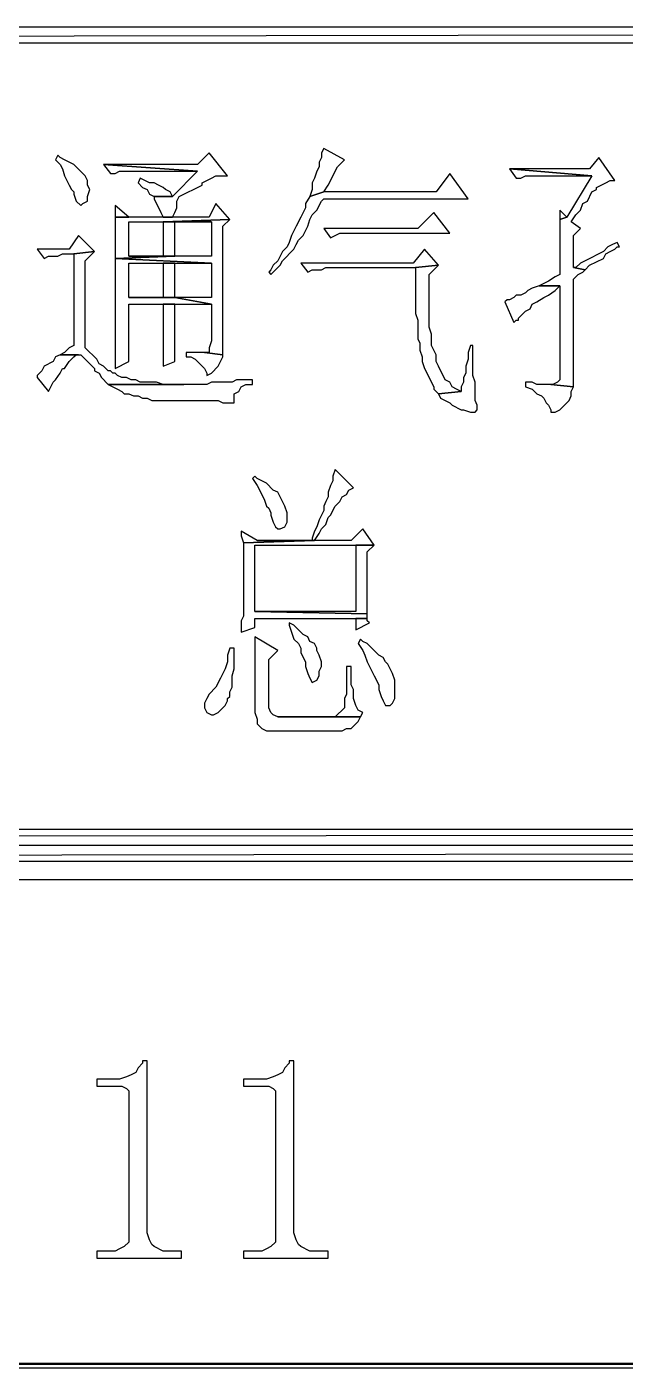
# Model space of a CAD drawing. Extents: x -15.4 to 0.8, y 0.3 to 11.8.
# Drawn here: x -1.8867 to -1.6692, y 0.5669 to 1.0544 of the extents above; entities that cross this region are included whole.
import ezdxf

# ---------------------------------------------------------------- set-up
doc = ezdxf.new("R2010")
doc.units = 0
doc.header["$MEASUREMENT"] = 0
doc.linetypes.add('AUSGEZOGEN', pattern=[0])
doc.layers.get('0').update_dxf_attribs({"linetype": 'AUSGEZOGEN'})

msp = doc.modelspace()

# ---------------------------------------------------------------- linework, layer by layer
for points in [[(0.08455, 1.0544), (-3.26545, 1.04856), (-3.26545, 1.04856), (-3.27128, 1.0544), (0.08455, 1.0544)], [(0.07872, 1.04856), (0.08455, 1.0544), (0.08455, 1.0544), (-3.26545, 1.04856), (0.07872, 1.04856)], [(-1.77878, 1.01023), (-1.77961, 1.00856), (-1.77961, 1.00856), (-1.77961, 1.0069), (-1.77961, 1.0069), (-1.78045, 1.00523), (-1.78045, 1.00523), (-1.78045, 1.00356), (-1.78045, 1.00356), (-1.78128, 1.0019), (-1.78128, 1.0019), (-1.78211, 0.9994), (-1.78211, 0.9994), (-1.78295, 0.99773), (-1.78295, 0.99773), (-1.78295, 0.99523), (-1.78295, 0.99523), (-1.78378, 0.99273), (-1.78378, 0.99273), (-1.77878, 0.9944), (-1.77878, 0.9944), (-1.77711, 0.9969), (-1.77711, 0.9969), (-1.77378, 1.00356), (-1.77378, 1.00356), (-1.77128, 1.00606), (-1.77878, 1.01023)], [(-1.87545, 1.00773), (-1.87628, 1.00606), (-1.87628, 1.00606), (-1.87461, 1.0044), (-1.87461, 1.0044), (-1.87378, 1.00273), (-1.87378, 1.00273), (-1.87295, 1.00023), (-1.87295, 1.00023), (-1.87211, 0.99856), (-1.87211, 0.99856), (-1.87128, 0.9969), (-1.87128, 0.9969), (-1.87045, 0.99523), (-1.87045, 0.99523), (-1.86961, 0.9944), (-1.86961, 0.9944), (-1.86961, 0.99356), (-1.86961, 0.99356), (-1.86878, 0.99106), (-1.86878, 0.99106), (-1.86711, 0.9894), (-1.86711, 0.9894), (-1.86628, 0.99023), (-1.86628, 0.99023), (-1.86461, 0.99106), (-1.86461, 0.99106), (-1.86461, 0.99273), (-1.86461, 0.99273), (-1.86378, 0.99523), (-1.86378, 0.99523), (-1.86461, 0.9969), (-1.86461, 0.9969), (-1.86461, 0.99856), (-1.86461, 0.99856), (-1.86545, 1.00023), (-1.86545, 1.00023), (-1.86961, 1.0044), (-1.86961, 1.0044), (-1.87128, 1.00523), (-1.87128, 1.00523), (-1.87295, 1.00606), (-1.87295, 1.00606), (-1.87461, 1.0069), (-1.87545, 1.00773)], [(-1.82045, 1.00856), (-1.82461, 1.0044), (-1.82461, 1.0044), (-1.85878, 1.0044), (-1.85878, 1.0044), (-1.82461, 1.0019), (-1.82461, 1.0019), (-1.83378, 0.99273), (-1.83378, 0.99273), (-1.84045, 0.99273), (-1.84045, 0.99273), (-1.84045, 0.9919), (-1.84045, 0.9919), (-1.83795, 0.9869), (-1.83795, 0.9869), (-1.83711, 0.98523), (-1.83711, 0.98523), (-1.83378, 0.98523), (-1.83378, 0.98523), (-1.83295, 0.9869), (-1.83295, 0.9869), (-1.83211, 0.98856), (-1.83211, 0.98856), (-1.83211, 0.99106), (-1.83211, 0.99106), (-1.83128, 0.99273), (-1.83128, 0.99273), (-1.82961, 0.99356), (-1.82961, 0.99356), (-1.82461, 0.99606), (-1.82461, 0.99606), (-1.82295, 0.9969), (-1.82295, 0.9969), (-1.82295, 0.99773), (-1.82295, 0.99773), (-1.82128, 0.99856), (-1.82128, 0.99856), (-1.81961, 0.9994), (-1.81961, 0.9994), (-1.81795, 1.00023), (-1.81795, 1.00023), (-1.81378, 1.00023), (-1.82045, 1.00856)], [(-1.85878, 1.0044), (-1.85628, 1.00106), (-1.85628, 1.00106), (-1.85461, 1.00106), (-1.85461, 1.00106), (-1.85295, 1.0019), (-1.85295, 1.0019), (-1.82461, 1.0019), (-1.85878, 1.0044)], [(-1.67878, 1.0069), (-1.68211, 1.00273), (-1.68211, 1.00273), (-1.71128, 1.00273), (-1.71128, 1.00273), (-1.68128, 1.00023), (-1.68128, 1.00023), (-1.69045, 0.98523), (-1.69045, 0.98523), (-1.69295, 0.9844), (-1.69295, 0.9844), (-1.69295, 0.9644), (-1.69295, 0.9644), (-1.69461, 0.96356), (-1.69461, 0.96356), (-1.69711, 0.9619), (-1.69711, 0.9619), (-1.70045, 0.96023), (-1.70045, 0.96023), (-1.69295, 0.96023), (-1.69295, 0.96023), (-1.69295, 0.92606), (-1.69295, 0.92606), (-1.69378, 0.92523), (-1.69378, 0.92523), (-1.69545, 0.9244), (-1.69545, 0.9244), (-1.69628, 0.9244), (-1.69628, 0.9244), (-1.68795, 0.92356), (-1.68795, 0.92356), (-1.68795, 0.96273), (-1.68795, 0.96273), (-1.68628, 0.9644), (-1.68628, 0.9644), (-1.68461, 0.96523), (-1.68461, 0.96523), (-1.68378, 0.96606), (-1.68378, 0.96606), (-1.68795, 0.9669), (-1.68795, 0.9669), (-1.68795, 0.97856), (-1.68795, 0.97856), (-1.68545, 0.98106), (-1.68545, 0.98106), (-1.68878, 0.98356), (-1.68878, 0.98356), (-1.68711, 0.98606), (-1.68711, 0.98606), (-1.68545, 0.98773), (-1.68545, 0.98773), (-1.68461, 0.99023), (-1.68461, 0.99023), (-1.68295, 0.99106), (-1.68295, 0.99106), (-1.68128, 0.9944), (-1.68128, 0.9944), (-1.67961, 0.99523), (-1.67961, 0.99523), (-1.67961, 0.99606), (-1.67961, 0.99606), (-1.67795, 0.9969), (-1.67795, 0.9969), (-1.67628, 0.99773), (-1.67628, 0.99773), (-1.67461, 0.99856), (-1.67461, 0.99856), (-1.67295, 0.99856), (-1.67878, 1.0069)], [(-1.84545, 0.9994), (-1.84628, 0.99773), (-1.84628, 0.99773), (-1.84461, 0.99606), (-1.84461, 0.99606), (-1.84295, 0.99523), (-1.84295, 0.99523), (-1.84211, 0.99356), (-1.84211, 0.99356), (-1.84045, 0.99273), (-1.84045, 0.99273), (-1.83378, 0.99273), (-1.83378, 0.99273), (-1.83461, 0.9944), (-1.83461, 0.9944), (-1.83628, 0.99523), (-1.83628, 0.99523), (-1.83711, 0.99606), (-1.83711, 0.99606), (-1.83878, 0.9969), (-1.83878, 0.9969), (-1.84045, 0.99773), (-1.84045, 0.99773), (-1.84211, 0.99773), (-1.84211, 0.99773), (-1.84378, 0.99856), (-1.84545, 0.9994)], [(-1.73295, 1.00106), (-1.73795, 0.9944), (-1.73795, 0.9944), (-1.77878, 0.9944), (-1.77878, 0.9944), (-1.78378, 0.99273), (-1.78378, 0.99273), (-1.78545, 0.99023), (-1.78545, 0.99023), (-1.78545, 0.98856), (-1.78545, 0.98856), (-1.78628, 0.9869), (-1.78628, 0.9869), (-1.78711, 0.98523), (-1.78711, 0.98523), (-1.78878, 0.9819), (-1.78878, 0.9819), (-1.78961, 0.98023), (-1.78961, 0.98023), (-1.79045, 0.97856), (-1.79045, 0.97856), (-1.79128, 0.97606), (-1.79128, 0.97606), (-1.79211, 0.9744), (-1.79211, 0.9744), (-1.79378, 0.97273), (-1.79378, 0.97273), (-1.79545, 0.9694), (-1.79545, 0.9694), (-1.79711, 0.96773), (-1.79711, 0.96773), (-1.79795, 0.96606), (-1.79795, 0.96606), (-1.79878, 0.96523), (-1.79878, 0.96523), (-1.79795, 0.9644), (-1.79795, 0.9644), (-1.79628, 0.96606), (-1.79628, 0.96606), (-1.79461, 0.96773), (-1.79461, 0.96773), (-1.79378, 0.9694), (-1.79378, 0.9694), (-1.78961, 0.97356), (-1.78961, 0.97356), (-1.78878, 0.97523), (-1.78878, 0.97523), (-1.78795, 0.9769), (-1.78795, 0.9769), (-1.78628, 0.97856), (-1.78628, 0.97856), (-1.78461, 0.9819), (-1.78461, 0.9819), (-1.78378, 0.9844), (-1.78378, 0.9844), (-1.78295, 0.98606), (-1.78295, 0.98606), (-1.78128, 0.98773), (-1.78128, 0.98773), (-1.77961, 0.99106), (-1.77961, 0.99106), (-1.77878, 0.9919), (-1.77878, 0.9919), (-1.72628, 0.9919), (-1.73295, 1.00106)], [(-1.71128, 1.00273), (-1.70878, 0.9994), (-1.70878, 0.9994), (-1.70711, 0.9994), (-1.70711, 0.9994), (-1.70545, 1.00023), (-1.70545, 1.00023), (-1.68128, 1.00023), (-1.71128, 1.00273)], [(-1.81795, 0.99023), (-1.82045, 0.98523), (-1.82045, 0.98523), (-1.85461, 0.98523), (-1.85461, 0.98523), (-1.85461, 0.97023), (-1.85461, 0.97023), (-1.83295, 0.97106), (-1.83295, 0.97106), (-1.84961, 0.97106), (-1.84961, 0.97106), (-1.84961, 0.98356), (-1.84961, 0.98356), (-1.83711, 0.98356), (-1.83711, 0.98356), (-1.81295, 0.9844), (-1.81795, 0.99023)], [(-1.85461, 0.9894), (-1.85461, 0.98523), (-1.85461, 0.98523), (-1.84961, 0.98523), (-1.85461, 0.9894)], [(-1.73878, 0.9869), (-1.74461, 0.98106), (-1.74461, 0.98106), (-1.77878, 0.98106), (-1.77878, 0.98106), (-1.77628, 0.97773), (-1.77628, 0.97773), (-1.77295, 0.9794), (-1.77295, 0.9794), (-1.73295, 0.9794), (-1.73878, 0.9869)], [(-1.69295, 0.98773), (-1.69295, 0.9844), (-1.69295, 0.9844), (-1.69045, 0.98523), (-1.69295, 0.98773)], [(-1.81295, 0.9844), (-1.83711, 0.98356), (-1.83711, 0.98356), (-1.81961, 0.98356), (-1.81961, 0.98356), (-1.81961, 0.97106), (-1.81961, 0.97106), (-1.83295, 0.97106), (-1.83295, 0.97106), (-1.85461, 0.97023), (-1.85461, 0.97023), (-1.81961, 0.96856), (-1.81961, 0.96856), (-1.81961, 0.95606), (-1.81961, 0.95606), (-1.83295, 0.95606), (-1.83295, 0.95606), (-1.81961, 0.95356), (-1.81961, 0.95356), (-1.81961, 0.94023), (-1.81961, 0.94023), (-1.82045, 0.93773), (-1.82045, 0.93773), (-1.82045, 0.93606), (-1.82045, 0.93606), (-1.82211, 0.93606), (-1.82211, 0.93606), (-1.81545, 0.93523), (-1.81545, 0.93523), (-1.81545, 0.9819), (-1.81295, 0.9844)], [(-1.83711, 0.98356), (-1.83711, 0.97106), (-1.83711, 0.97106), (-1.84961, 0.97106), (-1.84961, 0.97106), (-1.83295, 0.97106), (-1.83295, 0.97106), (-1.83295, 0.98356), (-1.83295, 0.98356), (-1.81961, 0.98356), (-1.83711, 0.98356)], [(-1.86795, 0.97856), (-1.87128, 0.97356), (-1.87128, 0.97356), (-1.88295, 0.97356), (-1.88295, 0.97356), (-1.88045, 0.97023), (-1.88045, 0.97023), (-1.87878, 0.97106), (-1.87878, 0.97106), (-1.87545, 0.97106), (-1.87545, 0.97106), (-1.87378, 0.9719), (-1.87378, 0.9719), (-1.86961, 0.9719), (-1.86961, 0.9719), (-1.86211, 0.97273), (-1.86795, 0.97856)], [(-1.67211, 0.97606), (-1.67378, 0.97523), (-1.67378, 0.97523), (-1.67545, 0.9744), (-1.67545, 0.9744), (-1.67711, 0.97273), (-1.67711, 0.97273), (-1.68378, 0.9694), (-1.68378, 0.9694), (-1.68545, 0.96856), (-1.68545, 0.96856), (-1.68711, 0.9669), (-1.68711, 0.9669), (-1.68795, 0.9669), (-1.68795, 0.9669), (-1.68378, 0.96606), (-1.68378, 0.96606), (-1.68211, 0.96773), (-1.68211, 0.96773), (-1.67711, 0.97023), (-1.67711, 0.97023), (-1.67628, 0.9719), (-1.67628, 0.9719), (-1.67461, 0.97273), (-1.67461, 0.97273), (-1.67295, 0.97356), (-1.67295, 0.97356), (-1.67211, 0.9744), (-1.67211, 0.9744), (-1.67128, 0.9744), (-1.67211, 0.97606)], [(-1.86211, 0.97273), (-1.86961, 0.9719), (-1.86961, 0.9719), (-1.86961, 0.93856), (-1.86961, 0.93856), (-1.87128, 0.93773), (-1.87128, 0.93773), (-1.87295, 0.93606), (-1.87295, 0.93606), (-1.87461, 0.93523), (-1.87461, 0.93523), (-1.86711, 0.93523), (-1.86711, 0.93523), (-1.86628, 0.9344), (-1.86628, 0.9344), (-1.86545, 0.93356), (-1.86545, 0.93356), (-1.86378, 0.9319), (-1.86378, 0.9319), (-1.86211, 0.93023), (-1.86211, 0.93023), (-1.86211, 0.9294), (-1.86211, 0.9294), (-1.86045, 0.92856), (-1.86045, 0.92856), (-1.85961, 0.9269), (-1.85961, 0.9269), (-1.85711, 0.9244), (-1.85711, 0.9244), (-1.82961, 0.9244), (-1.82961, 0.9244), (-1.83711, 0.9244), (-1.83711, 0.9244), (-1.83961, 0.92523), (-1.83961, 0.92523), (-1.84545, 0.92523), (-1.84545, 0.92523), (-1.84711, 0.92606), (-1.84711, 0.92606), (-1.84878, 0.92606), (-1.84878, 0.92606), (-1.85045, 0.9269), (-1.85045, 0.9269), (-1.85211, 0.9269), (-1.85211, 0.9269), (-1.85378, 0.92773), (-1.85378, 0.92773), (-1.85461, 0.92856), (-1.85461, 0.92856), (-1.85545, 0.92856), (-1.85545, 0.92856), (-1.85628, 0.9294), (-1.85628, 0.9294), (-1.85711, 0.9294), (-1.85711, 0.9294), (-1.85878, 0.93106), (-1.85878, 0.93106), (-1.86045, 0.9319), (-1.86045, 0.9319), (-1.86128, 0.93356), (-1.86128, 0.93356), (-1.86545, 0.93773), (-1.86545, 0.93773), (-1.86545, 0.9694), (-1.86211, 0.97273)], [(-1.85461, 0.97023), (-1.85461, 0.93023), (-1.85461, 0.93023), (-1.84961, 0.93273), (-1.84961, 0.93273), (-1.84961, 0.95356), (-1.84961, 0.95356), (-1.81961, 0.95356), (-1.81961, 0.95356), (-1.83295, 0.95606), (-1.83295, 0.95606), (-1.84961, 0.95606), (-1.84961, 0.95606), (-1.84961, 0.96856), (-1.84961, 0.96856), (-1.81961, 0.96856), (-1.85461, 0.97023)], [(-1.74211, 0.97356), (-1.74628, 0.96856), (-1.74628, 0.96856), (-1.78711, 0.96856), (-1.78711, 0.96856), (-1.78461, 0.96523), (-1.78461, 0.96523), (-1.78295, 0.96606), (-1.78295, 0.96606), (-1.77961, 0.96606), (-1.77961, 0.96606), (-1.77795, 0.9669), (-1.77795, 0.9669), (-1.74545, 0.9669), (-1.74545, 0.9669), (-1.73711, 0.96773), (-1.74211, 0.97356)], [(-1.83295, 0.96856), (-1.83711, 0.96856), (-1.83711, 0.96856), (-1.83711, 0.95606), (-1.83711, 0.95606), (-1.84961, 0.95606), (-1.84961, 0.95606), (-1.83295, 0.95606), (-1.83295, 0.96856)], [(-1.73711, 0.96773), (-1.74545, 0.9669), (-1.74545, 0.9669), (-1.74545, 0.95023), (-1.74545, 0.95023), (-1.74461, 0.94773), (-1.74461, 0.94773), (-1.74461, 0.94106), (-1.74461, 0.94106), (-1.74378, 0.9394), (-1.74378, 0.9394), (-1.74378, 0.9369), (-1.74378, 0.9369), (-1.74295, 0.9344), (-1.74295, 0.9344), (-1.74295, 0.93273), (-1.74295, 0.93273), (-1.74211, 0.93023), (-1.74211, 0.93023), (-1.73878, 0.92356), (-1.73878, 0.92356), (-1.73878, 0.92273), (-1.73878, 0.92273), (-1.73711, 0.92106), (-1.73711, 0.92106), (-1.72878, 0.9219), (-1.72878, 0.9219), (-1.73045, 0.92273), (-1.73045, 0.92273), (-1.73211, 0.92356), (-1.73211, 0.92356), (-1.73295, 0.92523), (-1.73295, 0.92523), (-1.73461, 0.92606), (-1.73461, 0.92606), (-1.73711, 0.93106), (-1.73711, 0.93106), (-1.73795, 0.93273), (-1.73795, 0.93273), (-1.73795, 0.93523), (-1.73795, 0.93523), (-1.73961, 0.93856), (-1.73961, 0.93856), (-1.73961, 0.94273), (-1.73961, 0.94273), (-1.74045, 0.94523), (-1.74045, 0.94523), (-1.74045, 0.9644), (-1.73711, 0.96773)], [(-1.70045, 0.96023), (-1.70295, 0.9594), (-1.70295, 0.9594), (-1.70461, 0.95856), (-1.70461, 0.95856), (-1.70545, 0.95773), (-1.70545, 0.95773), (-1.70711, 0.9569), (-1.70711, 0.9569), (-1.70878, 0.9569), (-1.70878, 0.9569), (-1.70961, 0.95606), (-1.70961, 0.95606), (-1.71128, 0.95523), (-1.71128, 0.95523), (-1.71211, 0.95523), (-1.71211, 0.95523), (-1.71295, 0.9544), (-1.71295, 0.9544), (-1.70961, 0.9469), (-1.70961, 0.9469), (-1.70878, 0.94773), (-1.70878, 0.94773), (-1.70795, 0.94773), (-1.70795, 0.94773), (-1.70795, 0.94856), (-1.70795, 0.94856), (-1.70628, 0.95023), (-1.70628, 0.95023), (-1.70545, 0.95106), (-1.70545, 0.95106), (-1.70378, 0.9519), (-1.70378, 0.9519), (-1.70295, 0.95356), (-1.70295, 0.95356), (-1.70128, 0.9544), (-1.70128, 0.9544), (-1.69878, 0.95606), (-1.69878, 0.95606), (-1.69711, 0.9569), (-1.69711, 0.9569), (-1.69461, 0.95856), (-1.69461, 0.95856), (-1.69295, 0.96023), (-1.70045, 0.96023)], [(-1.83295, 0.95356), (-1.83711, 0.95356), (-1.83711, 0.95356), (-1.83711, 0.93106), (-1.83711, 0.93106), (-1.83295, 0.93273), (-1.83295, 0.95356)], [(-1.82878, 0.93606), (-1.82878, 0.9344), (-1.82878, 0.9344), (-1.82711, 0.9344), (-1.82711, 0.9344), (-1.82545, 0.93356), (-1.82545, 0.93356), (-1.82211, 0.93023), (-1.82211, 0.93023), (-1.82128, 0.92856), (-1.82128, 0.92856), (-1.82128, 0.92773), (-1.82128, 0.92773), (-1.81961, 0.92856), (-1.81961, 0.92856), (-1.81711, 0.93106), (-1.81711, 0.93106), (-1.81628, 0.93273), (-1.81628, 0.93273), (-1.81545, 0.9344), (-1.81545, 0.9344), (-1.81545, 0.93523), (-1.81545, 0.93523), (-1.82211, 0.93606), (-1.82211, 0.93606), (-1.82878, 0.93606), (-1.82878, 0.93606)], [(-1.72461, 0.93856), (-1.72545, 0.93856), (-1.72545, 0.93856), (-1.72628, 0.93606), (-1.72628, 0.93606), (-1.72628, 0.93356), (-1.72628, 0.93356), (-1.72711, 0.93106), (-1.72711, 0.93106), (-1.72711, 0.92856), (-1.72711, 0.92856), (-1.72795, 0.9269), (-1.72795, 0.9269), (-1.72795, 0.92523), (-1.72795, 0.92523), (-1.72878, 0.92356), (-1.72878, 0.92356), (-1.72878, 0.9219), (-1.72878, 0.9219), (-1.73711, 0.92106), (-1.73711, 0.92106), (-1.73628, 0.9194), (-1.73628, 0.9194), (-1.73295, 0.91773), (-1.73295, 0.91773), (-1.73211, 0.9169), (-1.73211, 0.9169), (-1.72878, 0.91523), (-1.72878, 0.91523), (-1.72795, 0.91523), (-1.72795, 0.91523), (-1.72545, 0.9144), (-1.72545, 0.9144), (-1.72378, 0.9144), (-1.72378, 0.9144), (-1.72295, 0.91523), (-1.72295, 0.91523), (-1.72295, 0.9169), (-1.72295, 0.9169), (-1.72378, 0.91856), (-1.72378, 0.91856), (-1.72378, 0.92523), (-1.72378, 0.92523), (-1.72461, 0.92773), (-1.72461, 0.92773), (-1.72461, 0.93856), (-1.72461, 0.93856)], [(-1.87461, 0.93523), (-1.87628, 0.9344), (-1.87628, 0.9344), (-1.87711, 0.93273), (-1.87711, 0.93273), (-1.88045, 0.93106), (-1.88045, 0.93106), (-1.88128, 0.9294), (-1.88128, 0.9294), (-1.88295, 0.92773), (-1.88295, 0.92773), (-1.88295, 0.9269), (-1.88295, 0.9269), (-1.87878, 0.9219), (-1.87878, 0.9219), (-1.87795, 0.92356), (-1.87795, 0.92356), (-1.87711, 0.92523), (-1.87711, 0.92523), (-1.87628, 0.92606), (-1.87628, 0.92606), (-1.87461, 0.92856), (-1.87461, 0.92856), (-1.87378, 0.93023), (-1.87378, 0.93023), (-1.87295, 0.93023), (-1.87295, 0.93023), (-1.87128, 0.93273), (-1.87128, 0.93273), (-1.86961, 0.9344), (-1.86961, 0.9344), (-1.86878, 0.93523), (-1.86878, 0.93523), (-1.86795, 0.93523), (-1.87461, 0.93523)], [(-1.80461, 0.92606), (-1.81045, 0.92606), (-1.81045, 0.92606), (-1.81211, 0.92523), (-1.81211, 0.92523), (-1.81961, 0.92523), (-1.81961, 0.92523), (-1.82128, 0.9244), (-1.82128, 0.9244), (-1.85711, 0.9244), (-1.85711, 0.9244), (-1.85545, 0.92356), (-1.85545, 0.92356), (-1.85378, 0.92273), (-1.85378, 0.92273), (-1.85211, 0.9219), (-1.85211, 0.9219), (-1.85128, 0.92106), (-1.85128, 0.92106), (-1.84961, 0.92106), (-1.84961, 0.92106), (-1.84795, 0.92023), (-1.84795, 0.92023), (-1.84628, 0.92023), (-1.84628, 0.92023), (-1.84461, 0.9194), (-1.84461, 0.9194), (-1.84295, 0.9194), (-1.84295, 0.9194), (-1.84128, 0.91856), (-1.84128, 0.91856), (-1.81711, 0.91856), (-1.81711, 0.91856), (-1.81545, 0.91773), (-1.81545, 0.91773), (-1.81128, 0.91773), (-1.81128, 0.91773), (-1.81128, 0.92106), (-1.81128, 0.92106), (-1.80961, 0.9219), (-1.80961, 0.9219), (-1.80878, 0.92356), (-1.80878, 0.92356), (-1.80711, 0.9244), (-1.80711, 0.9244), (-1.80461, 0.9244), (-1.80461, 0.92606)], [(-1.70545, 0.92523), (-1.70545, 0.92356), (-1.70545, 0.92356), (-1.70295, 0.92273), (-1.70295, 0.92273), (-1.70128, 0.92106), (-1.70128, 0.92106), (-1.69961, 0.92023), (-1.69961, 0.92023), (-1.69878, 0.9194), (-1.69878, 0.9194), (-1.69795, 0.91773), (-1.69795, 0.91773), (-1.69711, 0.9169), (-1.69711, 0.9169), (-1.69628, 0.91523), (-1.69628, 0.91523), (-1.69628, 0.9144), (-1.69628, 0.9144), (-1.69461, 0.9144), (-1.69461, 0.9144), (-1.69295, 0.91523), (-1.69295, 0.91523), (-1.68961, 0.91856), (-1.68961, 0.91856), (-1.68878, 0.92023), (-1.68878, 0.92023), (-1.68878, 0.9219), (-1.68878, 0.9219), (-1.68795, 0.92356), (-1.68795, 0.92356), (-1.69628, 0.9244), (-1.69628, 0.9244), (-1.70128, 0.9244), (-1.70128, 0.9244), (-1.70295, 0.92523), (-1.70545, 0.92523)], [(-1.77461, 0.89356), (-1.77545, 0.89106), (-1.77545, 0.89106), (-1.77545, 0.8894), (-1.77545, 0.8894), (-1.77628, 0.88773), (-1.77628, 0.88773), (-1.77711, 0.88523), (-1.77711, 0.88523), (-1.77711, 0.88356), (-1.77711, 0.88356), (-1.77795, 0.8819), (-1.77795, 0.8819), (-1.77878, 0.88023), (-1.77878, 0.88023), (-1.77878, 0.87856), (-1.77878, 0.87856), (-1.77961, 0.8769), (-1.77961, 0.8769), (-1.78045, 0.87523), (-1.78045, 0.87523), (-1.78128, 0.87273), (-1.78128, 0.87273), (-1.78211, 0.87106), (-1.78211, 0.87106), (-1.78295, 0.86856), (-1.78295, 0.86856), (-1.78295, 0.86773), (-1.78295, 0.86773), (-1.80295, 0.86773), (-1.80295, 0.86773), (-1.78211, 0.86773), (-1.78211, 0.86773), (-1.78045, 0.87023), (-1.78045, 0.87023), (-1.77961, 0.8719), (-1.77961, 0.8719), (-1.77795, 0.87356), (-1.77795, 0.87356), (-1.77711, 0.87606), (-1.77711, 0.87606), (-1.77628, 0.8769), (-1.77628, 0.8769), (-1.77461, 0.88023), (-1.77461, 0.88023), (-1.77295, 0.8819), (-1.77295, 0.8819), (-1.77211, 0.88356), (-1.77211, 0.88356), (-1.77045, 0.8844), (-1.77045, 0.8844), (-1.76961, 0.88606), (-1.76961, 0.88606), (-1.76795, 0.8869), (-1.77461, 0.89356)], [(-1.80378, 0.89106), (-1.80461, 0.89023), (-1.80461, 0.89023), (-1.80295, 0.88773), (-1.80295, 0.88773), (-1.80045, 0.88273), (-1.80045, 0.88273), (-1.79961, 0.88023), (-1.79961, 0.88023), (-1.79878, 0.8794), (-1.79878, 0.8794), (-1.79795, 0.87773), (-1.79795, 0.87773), (-1.79795, 0.8769), (-1.79795, 0.8769), (-1.79711, 0.8744), (-1.79711, 0.8744), (-1.79628, 0.87273), (-1.79628, 0.87273), (-1.79545, 0.8719), (-1.79545, 0.8719), (-1.79461, 0.8719), (-1.79461, 0.8719), (-1.79295, 0.87273), (-1.79295, 0.87273), (-1.79211, 0.8744), (-1.79211, 0.8744), (-1.79211, 0.87773), (-1.79211, 0.87773), (-1.79295, 0.88023), (-1.79295, 0.88023), (-1.79378, 0.8819), (-1.79378, 0.8819), (-1.79545, 0.88523), (-1.79545, 0.88523), (-1.79711, 0.88606), (-1.79711, 0.88606), (-1.79961, 0.88856), (-1.79961, 0.88856), (-1.80128, 0.8894), (-1.80128, 0.8894), (-1.80295, 0.89023), (-1.80378, 0.89106)], [(-1.76461, 0.8719), (-1.76878, 0.86773), (-1.76878, 0.86773), (-1.78211, 0.86773), (-1.78211, 0.86773), (-1.80795, 0.8669), (-1.80795, 0.8669), (-1.80795, 0.84023), (-1.80795, 0.84023), (-1.80878, 0.83856), (-1.80878, 0.83856), (-1.80878, 0.8344), (-1.80878, 0.8344), (-1.80378, 0.83606), (-1.80378, 0.83606), (-1.80378, 0.8394), (-1.80378, 0.8394), (-1.76295, 0.8394), (-1.76295, 0.8394), (-1.76295, 0.84106), (-1.76295, 0.84106), (-1.80378, 0.8419), (-1.80378, 0.8419), (-1.80378, 0.86606), (-1.80378, 0.86606), (-1.76045, 0.86606), (-1.76461, 0.8719)], [(-1.80878, 0.87106), (-1.80878, 0.8694), (-1.80878, 0.8694), (-1.80795, 0.8669), (-1.80795, 0.8669), (-1.78211, 0.86773), (-1.78211, 0.86773), (-1.80295, 0.86773), (-1.80878, 0.87106)], [(-1.76045, 0.86606), (-1.76711, 0.86606), (-1.76711, 0.86606), (-1.76711, 0.8419), (-1.76711, 0.8419), (-1.80378, 0.8419), (-1.80378, 0.8419), (-1.76295, 0.84106), (-1.76295, 0.84106), (-1.76295, 0.86356), (-1.76045, 0.86606)], [(-1.76295, 0.8394), (-1.76711, 0.8394), (-1.76711, 0.8394), (-1.76711, 0.83523), (-1.76711, 0.83523), (-1.76211, 0.83773), (-1.76211, 0.83773), (-1.76295, 0.83856), (-1.76295, 0.8394)], [(-1.79128, 0.83773), (-1.79128, 0.8369), (-1.79128, 0.8369), (-1.78961, 0.8319), (-1.78961, 0.8319), (-1.78795, 0.83023), (-1.78795, 0.83023), (-1.78711, 0.82856), (-1.78711, 0.82856), (-1.78711, 0.8269), (-1.78711, 0.8269), (-1.78545, 0.82356), (-1.78545, 0.82356), (-1.78545, 0.8219), (-1.78545, 0.8219), (-1.78461, 0.8194), (-1.78461, 0.8194), (-1.78378, 0.81773), (-1.78378, 0.81773), (-1.78295, 0.81606), (-1.78295, 0.81606), (-1.78128, 0.8169), (-1.78128, 0.8169), (-1.78045, 0.81856), (-1.78045, 0.81856), (-1.78045, 0.82023), (-1.78045, 0.82023), (-1.77961, 0.8219), (-1.77961, 0.8219), (-1.77961, 0.82356), (-1.77961, 0.82356), (-1.78045, 0.82606), (-1.78045, 0.82606), (-1.78128, 0.82773), (-1.78128, 0.82773), (-1.78128, 0.82856), (-1.78128, 0.82856), (-1.78211, 0.83023), (-1.78211, 0.83023), (-1.78378, 0.83106), (-1.78378, 0.83106), (-1.78461, 0.83273), (-1.78461, 0.83273), (-1.78628, 0.83356), (-1.78628, 0.83356), (-1.78795, 0.83523), (-1.78795, 0.83523), (-1.78961, 0.8369), (-1.79128, 0.83773)], [(-1.80378, 0.83273), (-1.80378, 0.80523), (-1.80378, 0.80523), (-1.80295, 0.80273), (-1.80295, 0.80273), (-1.80295, 0.80106), (-1.80295, 0.80106), (-1.80128, 0.7994), (-1.80128, 0.7994), (-1.79961, 0.79856), (-1.79961, 0.79856), (-1.77211, 0.79856), (-1.77211, 0.79856), (-1.77045, 0.7994), (-1.77045, 0.7994), (-1.76878, 0.7994), (-1.76878, 0.7994), (-1.76795, 0.80023), (-1.76795, 0.80023), (-1.76628, 0.8019), (-1.76628, 0.8019), (-1.76545, 0.80356), (-1.76545, 0.80356), (-1.79545, 0.80356), (-1.79545, 0.80356), (-1.79711, 0.8044), (-1.79711, 0.8044), (-1.79795, 0.80523), (-1.79795, 0.80523), (-1.79878, 0.8069), (-1.79878, 0.8069), (-1.79878, 0.8244), (-1.79878, 0.8244), (-1.79545, 0.82773), (-1.80378, 0.83273)], [(-1.76545, 0.8319), (-1.76628, 0.83023), (-1.76628, 0.83023), (-1.76461, 0.82773), (-1.76461, 0.82773), (-1.76378, 0.82606), (-1.76378, 0.82606), (-1.76295, 0.82356), (-1.76295, 0.82356), (-1.76128, 0.82023), (-1.76128, 0.82023), (-1.76045, 0.81856), (-1.76045, 0.81856), (-1.75878, 0.81523), (-1.75878, 0.81523), (-1.75878, 0.81356), (-1.75878, 0.81356), (-1.75795, 0.81106), (-1.75795, 0.81106), (-1.75711, 0.8094), (-1.75711, 0.8094), (-1.75628, 0.80773), (-1.75628, 0.80773), (-1.75461, 0.80773), (-1.75461, 0.80773), (-1.75378, 0.80856), (-1.75378, 0.80856), (-1.75295, 0.81023), (-1.75295, 0.81023), (-1.75295, 0.8169), (-1.75295, 0.8169), (-1.75378, 0.8194), (-1.75378, 0.8194), (-1.75545, 0.82273), (-1.75545, 0.82273), (-1.75628, 0.82356), (-1.75628, 0.82356), (-1.75711, 0.82523), (-1.75711, 0.82523), (-1.75878, 0.82606), (-1.75878, 0.82606), (-1.76128, 0.82856), (-1.76128, 0.82856), (-1.76295, 0.83023), (-1.76295, 0.83023), (-1.76461, 0.83106), (-1.76545, 0.8319)], [(-1.81128, 0.82856), (-1.81295, 0.82856), (-1.81295, 0.82856), (-1.81378, 0.82606), (-1.81378, 0.82606), (-1.81378, 0.82356), (-1.81378, 0.82356), (-1.81461, 0.82106), (-1.81461, 0.82106), (-1.81545, 0.8194), (-1.81545, 0.8194), (-1.81628, 0.81773), (-1.81628, 0.81773), (-1.81795, 0.8144), (-1.81795, 0.8144), (-1.82045, 0.8119), (-1.82045, 0.8119), (-1.82128, 0.81023), (-1.82128, 0.81023), (-1.82211, 0.80856), (-1.82211, 0.80856), (-1.82211, 0.8069), (-1.82211, 0.8069), (-1.82128, 0.80523), (-1.82128, 0.80523), (-1.81961, 0.8044), (-1.81961, 0.8044), (-1.81878, 0.8044), (-1.81878, 0.8044), (-1.81711, 0.80523), (-1.81711, 0.80523), (-1.81461, 0.80773), (-1.81461, 0.80773), (-1.81378, 0.8094), (-1.81378, 0.8094), (-1.81378, 0.81023), (-1.81378, 0.81023), (-1.81295, 0.81106), (-1.81295, 0.81106), (-1.81295, 0.81273), (-1.81295, 0.81273), (-1.81211, 0.8144), (-1.81211, 0.8144), (-1.81211, 0.81856), (-1.81211, 0.81856), (-1.81128, 0.82106), (-1.81128, 0.82106), (-1.81128, 0.82606), (-1.81128, 0.82856)], [(-1.76878, 0.8219), (-1.77045, 0.8219), (-1.77045, 0.8219), (-1.77045, 0.8119), (-1.77045, 0.8119), (-1.77128, 0.81023), (-1.77128, 0.81023), (-1.77128, 0.8069), (-1.77128, 0.8069), (-1.77461, 0.80356), (-1.77461, 0.80356), (-1.79545, 0.80356), (-1.79545, 0.80356), (-1.76545, 0.80356), (-1.76545, 0.80356), (-1.76461, 0.80523), (-1.76461, 0.80523), (-1.76628, 0.80606), (-1.76628, 0.80606), (-1.76711, 0.80773), (-1.76711, 0.80773), (-1.76795, 0.81023), (-1.76795, 0.81023), (-1.76795, 0.81356), (-1.76795, 0.81356), (-1.76878, 0.81523), (-1.76878, 0.81523), (-1.76878, 0.82106), (-1.76878, 0.8219)], [(-14.91878, 0.76273), (-14.91878, 0.7444), (-14.91878, 0.7444), (0.07205, 0.76273), (-14.91878, 0.76273)], [(-14.91878, 0.7444), (0.07205, 0.76273), (0.07205, 0.76273), (0.09039, 0.7444), (-14.91878, 0.7444)], [(-3.26878, 0.7569), (-3.26878, 0.75106), (-3.26878, 0.75106), (0.07872, 0.7569), (-3.26878, 0.7569)], [(-3.26878, 0.75106), (0.07872, 0.7569), (0.07872, 0.7569), (0.08455, 0.75106), (-3.26878, 0.75106)], [(-1.84295, 0.67856), (-1.84461, 0.67856), (-1.84461, 0.67856), (-1.84461, 0.67773), (-1.84461, 0.67773), (-1.84628, 0.67606), (-1.84628, 0.67606), (-1.84711, 0.6744), (-1.84711, 0.6744), (-1.84878, 0.67356), (-1.84878, 0.67356), (-1.85045, 0.67273), (-1.85045, 0.67273), (-1.85295, 0.6719), (-1.85295, 0.6719), (-1.86128, 0.6719), (-1.86128, 0.6719), (-1.86128, 0.6694), (-1.86128, 0.6694), (-1.85211, 0.6694), (-1.85211, 0.6694), (-1.85045, 0.66856), (-1.85045, 0.66856), (-1.84961, 0.66773), (-1.84961, 0.66773), (-1.84961, 0.61273), (-1.84961, 0.61273), (-1.85128, 0.61106), (-1.85128, 0.61106), (-1.85295, 0.61023), (-1.85295, 0.61023), (-1.85461, 0.6094), (-1.85461, 0.6094), (-1.86128, 0.6094), (-1.86128, 0.6094), (-1.86128, 0.6069), (-1.86128, 0.6069), (-1.83045, 0.6069), (-1.83045, 0.6069), (-1.83045, 0.6094), (-1.83045, 0.6094), (-1.83711, 0.6094), (-1.83711, 0.6094), (-1.84045, 0.61106), (-1.84045, 0.61106), (-1.84128, 0.6119), (-1.84128, 0.6119), (-1.84211, 0.61356), (-1.84211, 0.61356), (-1.84295, 0.61606), (-1.84295, 0.67856)], [(-1.78961, 0.67856), (-1.79128, 0.67856), (-1.79128, 0.67856), (-1.79128, 0.67773), (-1.79128, 0.67773), (-1.79295, 0.67606), (-1.79295, 0.67606), (-1.79378, 0.6744), (-1.79378, 0.6744), (-1.79545, 0.67356), (-1.79545, 0.67356), (-1.79711, 0.67273), (-1.79711, 0.67273), (-1.79961, 0.6719), (-1.79961, 0.6719), (-1.80795, 0.6719), (-1.80795, 0.6719), (-1.80795, 0.6694), (-1.80795, 0.6694), (-1.79878, 0.6694), (-1.79878, 0.6694), (-1.79711, 0.66856), (-1.79711, 0.66856), (-1.79628, 0.66773), (-1.79628, 0.66773), (-1.79628, 0.61273), (-1.79628, 0.61273), (-1.79795, 0.61106), (-1.79795, 0.61106), (-1.79961, 0.61023), (-1.79961, 0.61023), (-1.80128, 0.6094), (-1.80128, 0.6094), (-1.80795, 0.6094), (-1.80795, 0.6094), (-1.80795, 0.6069), (-1.80795, 0.6069), (-1.77711, 0.6069), (-1.77711, 0.6069), (-1.77711, 0.6094), (-1.77711, 0.6094), (-1.78378, 0.6094), (-1.78378, 0.6094), (-1.78711, 0.61106), (-1.78711, 0.61106), (-1.78795, 0.6119), (-1.78795, 0.6119), (-1.78878, 0.61356), (-1.78878, 0.61356), (-1.78961, 0.61606), (-1.78961, 0.67856)], [(-15.38378, 0.56856), (-15.38378, 0.5669), (-15.38378, 0.5669), (0.26622, 0.56856), (-15.38378, 0.56856)], [(-15.38378, 0.5669), (0.26622, 0.56856), (0.26622, 0.56856), (0.26872, 0.5669), (-15.38378, 0.5669)]]:
    msp.add_lwpolyline(points)

doc.saveas('drawing.dxf')
